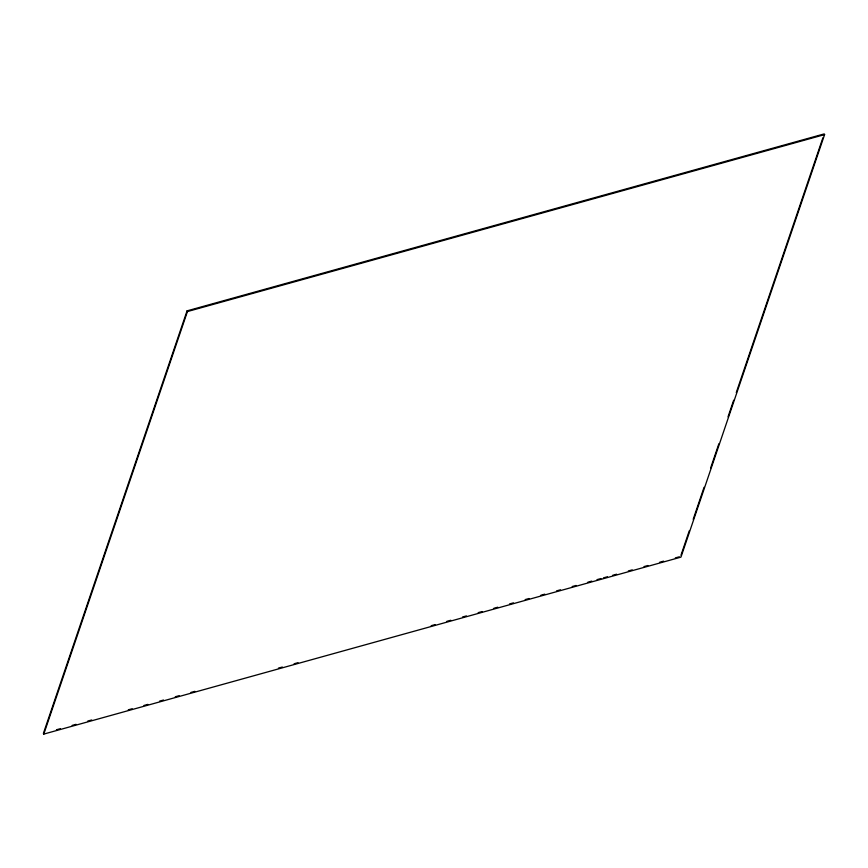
<?xml version="1.0" encoding="UTF-8"?>
<svg xmlns="http://www.w3.org/2000/svg" width="868" height="868" viewBox="0 0 868 868"><rect width="100%" height="100%" fill="white"/><g stroke="black" fill="none" stroke-linecap="round" stroke-linejoin="round"><path stroke-width="1.3" d="M187.054 310.863L43.4 733.395L43.791 734.089L680.946 557.137L824.6 134.605L824.209 133.911L187.054 310.863L187.434 311.558L43.791 734.089M681 555.162L689.268 530.836M693.185 519.314L704.067 487.295M710.599 468.091L718.867 443.765M728.013 416.879L733.666 400.235M736.281 392.553L822.907 137.752M187.434 311.558L824.6 134.605M56.453 729.771L60.369 728.686M72.12 725.42L76.037 724.335M87.787 721.069L91.704 719.973M128.269 709.829L132.186 708.733M143.936 705.478L147.853 704.382M159.603 701.127L163.52 700.031M175.271 696.776L179.188 695.68M190.938 692.425L194.855 691.329M278.422 668.121L282.339 667.036M294.089 663.77L298.006 662.685M431.179 625.698L435.096 624.613M446.846 621.347L450.763 620.262M462.514 616.996L466.431 615.911M478.181 612.645L482.098 611.56M493.849 608.294L497.765 607.209M509.516 603.944L513.433 602.859M525.183 599.593L529.1 598.508M540.862 595.242L544.779 594.157M556.529 590.891L560.446 589.806M572.196 586.54L576.113 585.455M587.864 582.189L591.781 581.104M597 579.65L600.916 578.565M603.531 577.838L607.448 576.753M612.667 575.3L616.584 574.215M628.334 570.949L632.251 569.864M644.002 566.598L647.919 565.513M659.669 562.247L663.586 561.151M675.337 557.896L679.253 556.8"/></g></svg>
